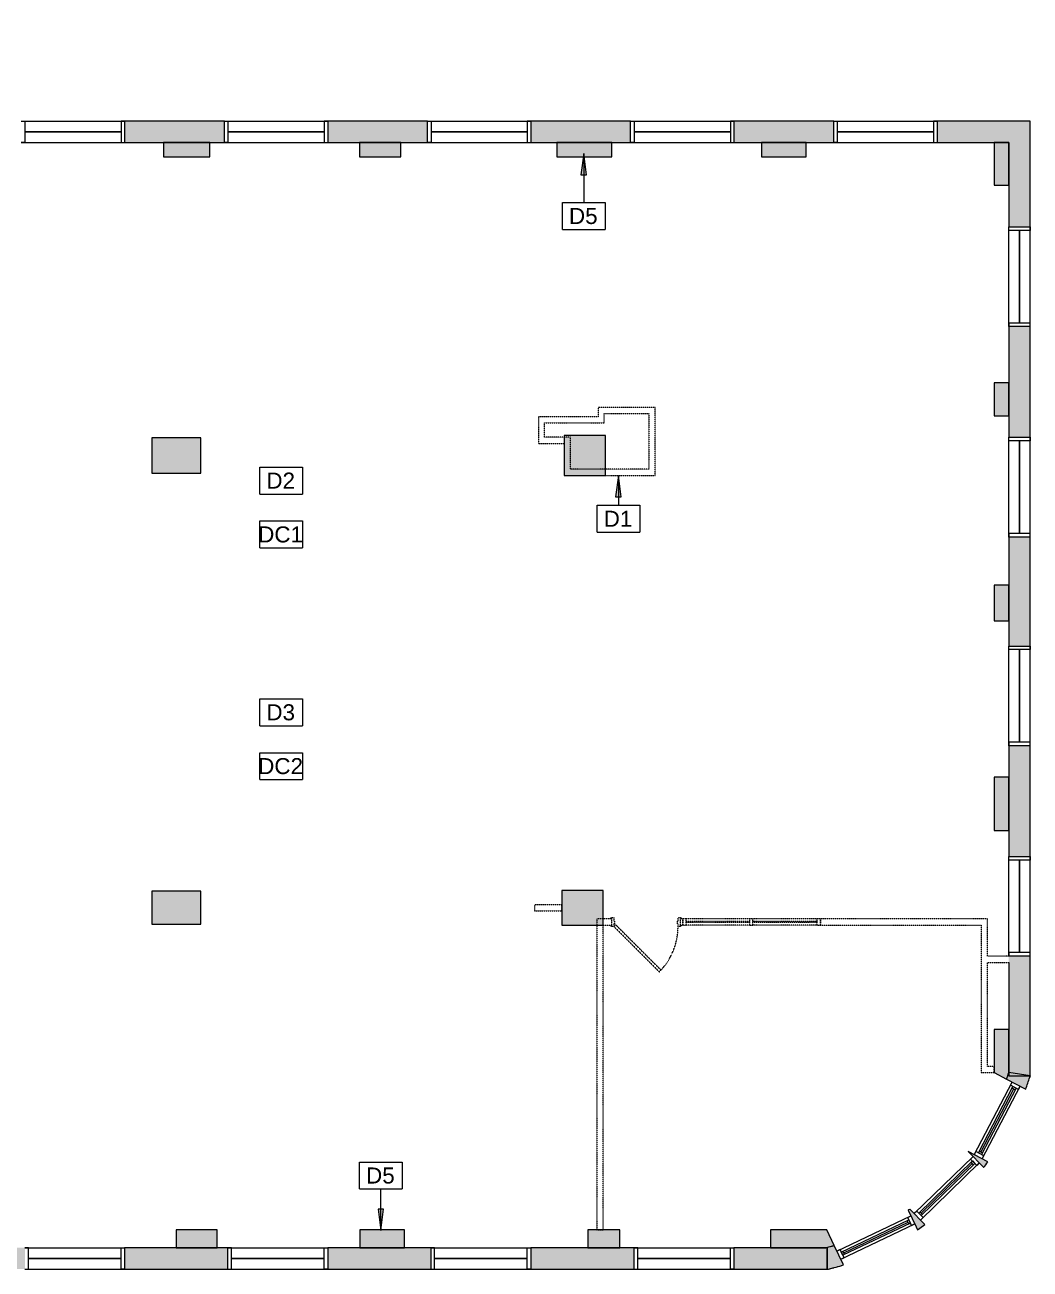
# Model space of a CAD drawing. Header units: inches. Extents: x 624 to 3032, y -334 to 1354.
# Drawn here: x 2467 to 3032, y 72 to 771 of the extents above; entities that cross this region are included whole.
import ezdxf

# ---------------------------------------------------------------- set-up
doc = ezdxf.new("R2010")
doc.units = ezdxf.units.IN
doc.header["$MEASUREMENT"] = 0
doc.linetypes.add('Demolished', pattern=[0.1875, 0.125, -0.0625])
for name, color, linetype, lineweight in [('1600 K ST 6th Floor-Clean-REVISED_dwg', 8, 'Continuous', 9), ('A-ANNO-KEYN', 231, 'Continuous', 9), ('A-COLS', 52, 'Continuous', 13), ('A-DOOR', 31, 'Continuous', 13), ('A-GLAZ-CURT', 52, 'Demolished', 9), ('A-GLAZ-CWMG', 51, 'Demolished', 9), ('A-Glaz-Exst', 7, 'Continuous', 9), ('A-WALL', 113, 'Continuous', 13), ('A-Wall-Exst', 7, 'Continuous', 9), ('A-WALL-PATT', 111, 'Continuous', 13), ('I-WALL', 2, 'Continuous', 13)]:
    doc.layers.add(name, color=color, linetype=linetype, lineweight=lineweight)
doc.styles.add('Arial', font='arial.ttf', dxfattribs={"height": 9})

# ---------------------------------------------------------------- blocks, each defined once
blk = doc.blocks.new('existing columns - existing columns-7228682-Level XX  DEMOLITION')
at = {"layer": 'A-COLS', "lineweight": 9}
h = blk.add_hatch(color=7, dxfattribs=at)
h.paths.add_polyline_path([(359.5, 264.85), (384.5, 264.85), (384.5, 284.85), (359.5, 284.85), (359.5, 267.05)], flags=0)
h.paths.add_polyline_path([(605.9, 265.1), (614.75, 265.1), (614.75, 284.6), (585.25, 284.6), (585.25, 265.1), (601.9, 265.1)], flags=0)
h.paths.add_polyline_path([(1273.33, 265.1), (1296.58, 265.1), (1296.58, 284.6), (1273.33, 284.6)], flags=0)
h.paths.add_polyline_path([(162.62, 265.35), (162.62, 284.85), (125.37, 284.85), (125.37, 265.35)], flags=0)
h.paths.add_polyline_path([(835.9, 265.6), (841.58, 265.6), (841.58, 284.1), (816.33, 284.1), (816.33, 265.6), (831.9, 265.6)], flags=0)
h.paths.add_polyline_path([(1043.14, 265.6), (1070.77, 265.6), (1070.77, 284.1), (1043.14, 284.1)], flags=0)
h.paths.add_polyline_path([(1274.69, 517.56), (1297.94, 517.56), (1297.94, 540.06), (1274.69, 540.06)], flags=0)
h.paths.add_polyline_path([(1070.77, 518.87), (1070.77, 538.75), (1043.14, 538.75), (1043.14, 518.87)], flags=0)
h.paths.add_polyline_path([(841.58, 520.1), (841.58, 538.22), (838.08, 534.72), (838.08, 538.22), (816.33, 538.22), (816.33, 520.1), (838.08, 520.1)], flags=0)
h.paths.add_polyline_path([(604.17, 520.1), (615, 520.1), (615, 539.97), (585, 539.97), (585, 520.1)], flags=0)
h.paths.add_polyline_path([(365.37, 522.37), (396.25, 522.37), (396.25, 540.6), (365.37, 540.6), (365.37, 524.1)], flags=0)
h.paths.add_polyline_path([(369, 759.02), (395, 759.02), (395, 770.52), (369, 770.52)], flags=0)
at = {"layer": 'A-COLS', "color": 8, "lineweight": 20}
for p, q in [((395, 770.52), (369, 770.52)), ((369, 770.52), (369, 759.02)), ((395, 759.02), (395, 770.52)), ((369, 759.02), (395, 759.02)), ((396.25, 540.6), (365.37, 540.6)), ((365.37, 540.6), (365.37, 522.37)), ((396.25, 522.37), (396.25, 540.6)), ((615, 539.97), (585, 539.97)), ((585, 539.97), (585, 520.1)), ((615, 520.1), (615, 539.97)), ((841.58, 538.22), (816.33, 538.22)), ((816.33, 538.22), (816.33, 520.1)), ((841.58, 520.1), (841.58, 538.22)), ((1070.77, 538.75), (1043.14, 538.75)), ((1043.14, 538.75), (1043.14, 518.87)), ((1070.77, 518.87), (1070.77, 538.75)), ((1297.94, 540.06), (1274.69, 540.06)), ((1274.69, 540.06), (1274.69, 517.56)), ((1297.94, 517.56), (1297.94, 540.06)), ((365.37, 522.37), (396.25, 522.37)), ((585, 520.1), (615, 520.1)), ((816.33, 520.1), (841.58, 520.1)), ((1043.14, 518.87), (1070.77, 518.87)), ((1274.69, 517.56), (1297.94, 517.56)), ((162.62, 284.85), (125.37, 284.85)), ((125.37, 284.85), (125.37, 265.35)), ((162.62, 265.35), (162.62, 284.85)), ((384.5, 284.85), (359.5, 284.85)), ((359.5, 284.85), (359.5, 264.85)), ((384.5, 264.85), (384.5, 284.85)), ((614.75, 284.6), (585.25, 284.6)), ((585.25, 284.6), (585.25, 265.1)), ((614.75, 265.1), (614.75, 284.6)), ((841.58, 284.1), (816.33, 284.1)), ((816.33, 284.1), (816.33, 265.6)), ((841.58, 265.6), (841.58, 284.1)), ((1070.77, 284.1), (1043.14, 284.1)), ((1043.14, 284.1), (1043.14, 265.6)), ((1070.77, 265.6), (1070.77, 284.1)), ((1296.58, 284.6), (1273.33, 284.6)), ((1273.33, 284.6), (1273.33, 265.1)), ((1296.58, 265.1), (1296.58, 284.6)), ((816.33, 265.6), (841.58, 265.6)), ((1043.14, 265.6), (1070.77, 265.6)), ((125.37, 265.35), (162.62, 265.35)), ((359.5, 264.85), (384.5, 264.85)), ((585.25, 265.1), (614.75, 265.1)), ((1273.33, 265.1), (1296.58, 265.1))]:
    blk.add_line(p, q, dxfattribs=at)
blk = doc.blocks.new('perimeter columns - perimeter columns-7228800-Level XX  DEMOLITION')
at = {"layer": 'A-COLS', "lineweight": 9}
h = blk.add_hatch(color=7, dxfattribs=at)
h.paths.add_polyline_path([(12, 84), (59, 84), (59, 94), (12, 94)], flags=0)
h.paths.add_polyline_path([(173, 84), (173, 94), (115, 94), (115, 84)], flags=0)
h.paths.add_polyline_path([(229, 84), (287, 84), (287, 94), (229, 94)], flags=0)
h.paths.add_polyline_path([(457, 84), (515, 84), (515, 94), (457, 94)], flags=0)
h.paths.add_polyline_path([(343, 84), (401, 84), (401, 94), (343, 94)], flags=0)
h.paths.add_polyline_path([(819.95, 84), (838.95, 84), (838.95, 94), (819.95, 94)], flags=0)
h.paths.add_polyline_path([(685, 84), (743.95, 84), (743.95, 94), (685, 94)], flags=0)
h.paths.add_polyline_path([(605.9, 84), (629, 84), (629, 94), (571, 94), (571, 84), (601.9, 84)], flags=0)
h.paths.add_polyline_path([(1079.95, 84), (1079.95, 94), (1056.95, 94), (1056.95, 84)], flags=0)
h.paths.add_polyline_path([(1159.95, 84), (1184.95, 84), (1184.95, 94), (1159.95, 94)], flags=0)
h.paths.add_polyline_path([(931.95, 84), (953.95, 84), (953.95, 94), (931.95, 94)], flags=0)
h.paths.add_polyline_path([(1390.51, 84), (1421.51, 84), (1426.24, 85.3), (1422.09, 94), (1390.51, 94)], flags=0)
h.paths.add_polyline_path([(1287.95, 84), (1305.95, 84), (1305.95, 94), (1287.95, 94)], flags=0)
h.paths.add_polyline_path([(1523.01, 178.61), (1524.2, 182.34), (1524.2, 206.47), (1515.95, 206.47), (1515.95, 182.29), (1519.44, 180.47)], flags=0)
h.paths.add_polyline_path([(1524.2, 318.22), (1524.2, 348.22), (1515.95, 348.22), (1515.95, 318.22)], flags=0)
h.paths.add_polyline_path([(1524.2, 436.04), (1524.2, 456.04), (1515.95, 456.04), (1515.95, 436.04)], flags=0)
h.paths.add_polyline_path([(1524.2, 551.04), (1524.2, 569.54), (1515.95, 569.54), (1515.95, 551.04)], flags=0)
h.paths.add_polyline_path([(1515.95, 680.5), (1524.2, 680.5), (1524.2, 704.5), (1515.95, 704.5)], flags=0)
h.paths.add_polyline_path([(547.9, 696.5), (574.9, 696.5), (574.9, 704.5), (560.9, 704.5), (560.9, 769.75), (547.9, 769.75), (547.9, 710.5)], flags=0)
h.paths.add_polyline_path([(815.2, 696.5), (833.7, 696.5), (833.7, 704.5), (815.2, 704.5)], flags=0)
h.paths.add_polyline_path([(952.2, 696.5), (952.2, 704.5), (932.2, 704.5), (932.2, 696.5)], flags=0)
h.paths.add_polyline_path([(739.8, 696.5), (739.8, 704.5), (722.81, 704.5), (722.81, 696.5)], flags=0)
h.paths.add_polyline_path([(1301.45, 696.5), (1301.45, 704.5), (1270.45, 704.5), (1270.45, 696.5), (1297.94, 696.5)], flags=0)
h.paths.add_polyline_path([(1182.95, 696.5), (1182.95, 704.5), (1159.7, 704.5), (1159.7, 696.5)], flags=0)
h.paths.add_polyline_path([(1385.45, 696.5), (1410.45, 696.5), (1410.45, 704.5), (1385.45, 704.5)], flags=0)
h.paths.add_polyline_path([(1075.7, 696.5), (1075.7, 704.5), (1049.7, 704.5), (1049.7, 696.5)], flags=0)
at = {"layer": 'A-COLS', "color": 8, "lineweight": 20}
for p, q in [((560.9, 769.75), (547.9, 769.75)), ((547.9, 769.75), (547.9, 696.5)), ((560.9, 704.5), (560.9, 769.75)), ((574.9, 704.5), (560.9, 704.5)), ((574.9, 696.5), (574.9, 704.5)), ((739.8, 704.5), (722.81, 704.5)), ((722.81, 704.5), (722.81, 696.5)), ((739.8, 696.5), (739.8, 704.5)), ((833.7, 704.5), (815.2, 704.5)), ((815.2, 704.5), (815.2, 696.5)), ((833.7, 696.5), (833.7, 704.5)), ((952.2, 704.5), (932.2, 704.5)), ((932.2, 704.5), (932.2, 696.5)), ((952.2, 696.5), (952.2, 704.5)), ((1075.7, 704.5), (1049.7, 704.5)), ((1049.7, 704.5), (1049.7, 696.5)), ((1075.7, 696.5), (1075.7, 704.5)), ((1182.95, 704.5), (1159.7, 704.5)), ((1159.7, 704.5), (1159.7, 696.5)), ((1182.95, 696.5), (1182.95, 704.5)), ((1301.45, 704.5), (1270.45, 704.5)), ((1270.45, 704.5), (1270.45, 696.5)), ((1301.45, 696.5), (1301.45, 704.5)), ((1410.45, 704.5), (1385.45, 704.5)), ((1385.45, 704.5), (1385.45, 696.5)), ((1410.45, 696.5), (1410.45, 704.5)), ((1515.95, 704.5), (1515.95, 680.5)), ((1524.2, 704.5), (1515.95, 704.5)), ((1524.2, 680.5), (1524.2, 704.5)), ((547.9, 696.5), (574.9, 696.5)), ((722.81, 696.5), (739.8, 696.5)), ((815.2, 696.5), (833.7, 696.5)), ((932.2, 696.5), (952.2, 696.5)), ((1049.7, 696.5), (1075.7, 696.5)), ((1159.7, 696.5), (1182.95, 696.5)), ((1270.45, 696.5), (1301.45, 696.5)), ((1385.45, 696.5), (1410.45, 696.5)), ((1515.95, 680.5), (1524.2, 680.5)), ((1524.2, 569.54), (1515.95, 569.54)), ((1515.95, 569.54), (1515.95, 551.04)), ((1524.2, 551.04), (1524.2, 569.54)), ((1515.95, 551.04), (1524.2, 551.04)), ((1524.2, 456.04), (1515.95, 456.04)), ((1515.95, 456.04), (1515.95, 436.04)), ((1524.2, 436.04), (1524.2, 456.04)), ((1515.95, 436.04), (1524.2, 436.04)), ((1524.2, 348.22), (1515.95, 348.22)), ((1515.95, 348.22), (1515.95, 318.22)), ((1524.2, 318.22), (1524.2, 348.22)), ((1515.95, 318.22), (1524.2, 318.22)), ((1524.2, 206.47), (1515.95, 206.47)), ((1515.95, 206.47), (1515.95, 182.29)), ((1524.2, 182.34), (1524.2, 206.47)), ((1515.95, 182.29), (1523.01, 178.61)), ((12, 94), (12, 84)), ((59, 94), (12, 94)), ((59, 84), (59, 94)), ((115, 94), (115, 84)), ((173, 94), (115, 94)), ((173, 84), (173, 94)), ((229, 94), (229, 84)), ((287, 94), (229, 94)), ((287, 84), (287, 94)), ((343, 94), (343, 84)), ((401, 94), (343, 94)), ((401, 84), (401, 94)), ((457, 94), (457, 84)), ((515, 94), (457, 94)), ((515, 84), (515, 94)), ((571, 94), (571, 84)), ((629, 94), (571, 94)), ((629, 84), (629, 94)), ((685, 94), (685, 84)), ((743.95, 94), (685, 94)), ((743.95, 84), (743.95, 94)), ((819.95, 94), (819.95, 84)), ((838.95, 94), (819.95, 94)), ((838.95, 84), (838.95, 94)), ((931.95, 94), (931.95, 84)), ((953.95, 94), (931.95, 94)), ((953.95, 84), (953.95, 94)), ((1056.95, 94), (1056.95, 84)), ((1079.95, 94), (1056.95, 94)), ((1079.95, 84), (1079.95, 94)), ((1159.95, 94), (1159.95, 84)), ((1184.95, 94), (1159.95, 94)), ((1184.95, 84), (1184.95, 94)), ((1287.95, 94), (1287.95, 84)), ((1305.95, 94), (1287.95, 94)), ((1305.95, 84), (1305.95, 94)), ((1422.09, 94), (1390.51, 94)), ((1390.51, 94), (1390.51, 84)), ((1426.24, 85.3), (1422.09, 94)), ((12, 84), (59, 84)), ((115, 84), (173, 84)), ((229, 84), (287, 84)), ((343, 84), (401, 84)), ((457, 84), (515, 84)), ((571, 84), (629, 84)), ((685, 84), (743.95, 84)), ((819.95, 84), (838.95, 84)), ((931.95, 84), (953.95, 84)), ((1056.95, 84), (1079.95, 84)), ((1159.95, 84), (1184.95, 84)), ((1287.95, 84), (1305.95, 84)), ((1390.51, 84), (1421.51, 84))]:
    blk.add_line(p, q, dxfattribs=at)
for start, end in [(341.54431, 343.0933), (284.43072, 286.36625)]:
    blk.add_arc((1385.34, 224.55), 145.13, start, end, dxfattribs=at)
blk = doc.blocks.new('Door - Single - Solid Door-7228970-Level XX  DEMOLITION')
at = {"layer": 'A-DOOR', "color": 10, "linetype": 'Demolished', "lineweight": 20}
for p, q in [((-15.63, 2.41), (-14.13, 2.41)), ((-15.63, 1.66), (-15.63, 2.41)), ((-14.13, 2.41), (-14.13, 0.41)), ((-14.13, 0.41), (-13.63, 0.41)), ((-13.63, 0.41), (-13.63, -1.09)), ((21.62, 0.41), (22.12, 0.41)), ((21.62, -1.09), (21.62, 0.41)), ((22.12, 2.41), (23.62, 2.41)), ((22.12, 0.41), (22.12, 2.41)), ((23.62, 2.41), (23.62, 1.66)), ((-15.63, -2.59), (-15.63, -1.84)), ((-14.13, -2.59), (-15.63, -2.59)), ((-14.13, -1.09), (-14.13, -2.59)), ((-13.63, -1.09), (-14.13, -1.09)), ((-13.03, -1.62), (-14.01, -2.59)), ((-14.01, -2.59), (11.45, -28.04)), ((12.42, -27.07), (-13.03, -1.62)), ((22.12, -1.09), (21.62, -1.09)), ((22.12, -2.59), (22.12, -1.09)), ((23.62, -2.59), (22.12, -2.59)), ((23.62, -1.84), (23.62, -2.59)), ((11.45, -28.04), (12.42, -27.07))]:
    blk.add_line(p, q, dxfattribs=at)
at = {"layer": 'A-DOOR', "color": 7, "linetype": 'Demolished', "lineweight": 9}
blk.add_arc((-14.01, -2.59), 36, 315, 0.5, dxfattribs=at)
blk = doc.blocks.new('System Panel - Glazed-7228978-Level XX  DEMOLITION')
at = {"layer": 'A-GLAZ-CURT', "color": 10, "lineweight": 20}
for p, q in [((17.71875, 0.375), (-17.71875, 0.375)), ((-17.71875, 0.375), (-17.71875, -0.125)), ((17.71875, -0.125), (17.71875, 0.375)), ((-17.71875, -0.125), (17.71875, -0.125))]:
    blk.add_line(p, q, dxfattribs=at)
blk = doc.blocks.new('System Panel - Glazed-7228979-Level XX  DEMOLITION')
at = {"layer": 'A-GLAZ-CURT', "color": 10, "lineweight": 20}
for p, q in [((17.98, 0.37), (-17.98, 0.37)), ((-17.98, 0.37), (-17.98, -0.13)), ((17.98, -0.13), (17.98, 0.37)), ((-17.98, -0.13), (17.98, -0.13))]:
    blk.add_line(p, q, dxfattribs=at)
blk = doc.blocks.new('Rectangular Mullion - 2_ x 3 1_2_ rectangular-7228980-Level XX  DEMOLITION')
at = {"layer": 'A-GLAZ-CWMG', "color": 10, "lineweight": 20}
for p, q in [((0, 1.75), (-2, 1.75)), ((-2, 1.75), (-2, -1.75)), ((0, -1.75), (0, 1.75)), ((-2, -1.75), (0, -1.75))]:
    blk.add_line(p, q, dxfattribs=at)
blk = doc.blocks.new('Rectangular Mullion - 2_ x 3 1_2_ rectangular-7228982-Level XX  DEMOLITION')
at = {"layer": 'A-GLAZ-CWMG', "color": 10, "lineweight": 20}
for p, q in [((-2, 1.75), (0, 1.75)), ((-2, -1.75), (-2, 1.75)), ((0, 1.75), (0, -1.75)), ((0, -1.75), (-2, -1.75))]:
    blk.add_line(p, q, dxfattribs=at)
blk = doc.blocks.new('Rectangular Mullion - 2_ x 3 1_2_ rectangular-7228983-Level XX  DEMOLITION')
at = {"layer": 'A-GLAZ-CWMG', "color": 7}
for p, q in [((1378.62, 268.6), (1343.19, 268.6)), ((1378.62, 265.1), (1343.19, 265.1))]:
    blk.add_line(p, q, dxfattribs=at)
blk = doc.blocks.new('Rectangular Mullion - 2_ x 3 1_2_ rectangular-7228984-Level XX  DEMOLITION')
at = {"layer": 'A-GLAZ-CWMG', "color": 10, "lineweight": 20}
for p, q in [((-1, 1.75), (1, 1.75)), ((-1, -1.75), (-1, 1.75)), ((1, 1.75), (1, -1.75)), ((1, -1.75), (-1, -1.75))]:
    blk.add_line(p, q, dxfattribs=at)
blk = doc.blocks.new('Rectangular Mullion - 2_ x 3 1_2_ rectangular-7228985-Level XX  DEMOLITION')
at = {"layer": 'A-GLAZ-CWMG', "color": 7}
for p, q in [((1416.58, 268.6), (1380.62, 268.6)), ((1416.58, 265.1), (1380.62, 265.1))]:
    blk.add_line(p, q, dxfattribs=at)
blk = doc.blocks.new('SMALL PIECES - SMALL PIECES-7432454-Level XX  DEMOLITION')
at = {"layer": 'A-WALL', "lineweight": 9}
h = blk.add_hatch(color=7, dxfattribs=at)
h.paths.add_polyline_path([(1422.19, 72), (1423, 72), (1427.25, 73.11), (1431.46, 74.34), (1426.24, 85.3), (1422.19, 84.18), (1422.19, 73.11)], flags=0)
h.paths.add_polyline_path([(1472.99, 94.13), (1477.13, 97.01), (1468.67, 105.73), (1467.76, 105.09), (1472.2, 95.77)], flags=0)
h.paths.add_polyline_path([(1510.13, 129.06), (1512.48, 132.21), (1501.5, 137.94)], flags=0)
h.paths.add_polyline_path([(1533.77, 172.99), (1534.9, 176.36), (1536.2, 180.6), (1524.2, 180.6), (1524.18, 182.29), (1523.01, 178.61), (1527.32, 176.36)], flags=0)
at = {"layer": 'A-WALL', "color": 8, "lineweight": 20}
for p, q in [((1536.2, 180.6), (1524.2, 182.34)), ((1523.01, 178.61), (1533.77, 172.99)), ((1535.95, 179.75), (1536.2, 180.6)), ((1512.48, 132.21), (1501.5, 137.94)), ((1501.5, 137.94), (1510.13, 129.06)), ((1467.76, 105.09), (1472.2, 95.77)), ((1477.13, 97.01), (1468.67, 105.73)), ((1472.2, 95.77), (1472.99, 94.13)), ((1472.99, 94.13), (1477.13, 97.01)), ((1422.19, 84.18), (1422.19, 72)), ((1431.46, 74.34), (1426.24, 85.3)), ((1422.19, 72), (1423, 72))]:
    blk.add_line(p, q, dxfattribs=at)
for radius, start, end in [(145.13, 341.54431, 343.0933), (157.13, 340.84265, 343.43471), (157.13, 322.57527, 324.00871), (145.13, 304.60351, 305.03967), (145.13, 284.70828, 286.36625), (157.13, 283.86592, 287.0679)]:
    blk.add_arc((1385.34, 224.55), radius, start, end, dxfattribs=at)
blk = doc.blocks.new('1600 K ST 6th Floor-Clean-REVISED_dwg-7023626-Level XX  DEMOLITION')
at = {"layer": 'A-Glaz-Exst'}
for p, q in [((969.95, 716.5), (1027.95, 716.5)), ((1083.95, 716.5), (1141.95, 716.5)), ((1197.95, 716.5), (1255.95, 716.5)), ((1311.95, 716.5), (1369.95, 716.5)), ((1425.95, 716.5), (1483.95, 716.5)), ((971.95, 704.5), (969.95, 704.5)), ((969.95, 704.5), (1027.95, 704.5)), ((1025.95, 704.5), (1027.95, 704.5)), ((1085.95, 704.5), (1083.95, 704.5)), ((1083.95, 704.5), (1141.95, 704.5)), ((1139.95, 704.5), (1141.95, 704.5)), ((1199.95, 704.5), (1197.95, 704.5)), ((1197.95, 704.5), (1255.95, 704.5)), ((1253.95, 704.5), (1255.95, 704.5)), ((1313.95, 704.5), (1311.95, 704.5)), ((1311.95, 704.5), (1369.95, 704.5)), ((1367.95, 704.5), (1369.95, 704.5)), ((1427.95, 704.5), (1425.95, 704.5)), ((1425.95, 704.5), (1483.95, 704.5)), ((1481.95, 704.5), (1483.95, 704.5)), ((1524.2, 655.12), (1524.2, 657.12)), ((1524.2, 601.12), (1524.2, 657.12)), ((1536.2, 601.12), (1536.2, 657.12)), ((1524.2, 603.12), (1524.2, 601.12)), ((1524.2, 537), (1524.2, 539)), ((1524.2, 483), (1524.2, 539)), ((1536.2, 483), (1536.2, 539)), ((1524.2, 485), (1524.2, 483)), ((1524.2, 419.8), (1524.2, 421.8)), ((1524.2, 365.8), (1524.2, 421.8)), ((1536.2, 365.8), (1536.2, 421.8)), ((1524.2, 367.8), (1524.2, 365.8)), ((1524.2, 301.68), (1524.2, 303.68)), ((1524.2, 247.68), (1524.2, 303.68)), ((1536.2, 247.68), (1536.2, 303.68)), ((1524.2, 249.68), (1524.2, 247.68)), ((1504.88, 136.18), (1526.18, 176.95)), ((1509.31, 133.86), (1530.61, 174.64)), ((1525.25, 175.18), (1526.18, 176.95)), ((1508.49, 137.68), (1527, 173.14)), ((1527.89, 172.67), (1526.12, 173.6)), ((1471.16, 103.16), (1504.16, 135.21)), ((1502.72, 133.81), (1504.16, 135.21)), ((1505.81, 137.95), (1504.88, 136.18)), ((1509.37, 137.22), (1507.6, 138.14)), ((1474.64, 99.57), (1507.64, 131.62)), ((1475.05, 103.46), (1503.75, 131.32)), ((1504.44, 130.61), (1503.05, 132.04)), ((1427.77, 82.08), (1469.3, 101.87)), ((1431.56, 81.11), (1467.67, 98.32)), ((1468.1, 97.42), (1467.24, 99.22)), ((1467.49, 101.01), (1469.3, 101.87)), ((1472.59, 104.55), (1471.16, 103.16)), ((1475.75, 102.74), (1474.35, 104.18)), ((1429.93, 77.56), (1471.45, 97.35)), ((973.95, 84), (971.95, 84)), ((971.95, 84), (1027.95, 84)), ((1025.95, 84), (1027.95, 84)), ((1087.95, 84), (1085.95, 84)), ((1085.95, 84), (1141.95, 84)), ((1139.95, 84), (1141.95, 84)), ((1201.95, 84), (1199.95, 84)), ((1199.95, 84), (1255.95, 84)), ((1253.95, 84), (1255.95, 84)), ((1315.95, 84), (1313.95, 84)), ((1313.95, 84), (1369.95, 84)), ((1367.95, 84), (1369.95, 84)), ((1429.58, 82.94), (1427.77, 82.08)), ((1431.99, 80.21), (1431.13, 82.01)), ((971.95, 72), (1027.95, 72)), ((1085.95, 72), (1141.95, 72)), ((1199.95, 72), (1255.95, 72)), ((1313.95, 72), (1369.95, 72))]:
    blk.add_line(p, q, dxfattribs=at)
at = {"layer": 'A-Glaz-Exst', "flags": 128}
for points in [[(969.95, 716.5), (971.95, 716.5), (971.95, 704.5)], [(1027.95, 716.5), (1025.95, 716.5), (1025.95, 704.5)], [(1083.95, 716.5), (1085.95, 716.5), (1085.95, 704.5)], [(1141.95, 716.5), (1139.95, 716.5), (1139.95, 704.5)], [(1197.95, 716.5), (1199.95, 716.5), (1199.95, 704.5)], [(1255.95, 716.5), (1253.95, 716.5), (1253.95, 704.5)], [(1311.95, 716.5), (1313.95, 716.5), (1313.95, 704.5)], [(1369.95, 716.5), (1367.95, 716.5), (1367.95, 704.5)], [(1425.95, 716.5), (1427.95, 716.5), (1427.95, 704.5)], [(1483.95, 716.5), (1481.95, 716.5), (1481.95, 704.5)], [(1025.95, 710.5), (1025.95, 710.5), (971.96, 710.5), (971.95, 710.5), (1025.95, 710.5), (1025.95, 710.5), (971.95, 710.5), (971.95, 710.5)], [(1139.95, 710.5), (1139.95, 710.5), (1085.96, 710.5), (1085.95, 710.5), (1139.95, 710.5), (1139.95, 710.5), (1085.95, 710.5), (1085.95, 710.5)], [(1199.95, 710.5), (1199.95, 710.5), (1253.95, 710.5), (1253.95, 710.5), (1199.95, 710.5), (1199.96, 710.5), (1253.95, 710.5)], [(1313.95, 710.5), (1313.95, 710.5), (1367.95, 710.5), (1367.95, 710.5), (1313.95, 710.5), (1313.96, 710.5), (1367.95, 710.5)], [(1481.95, 710.5), (1481.95, 710.5), (1427.96, 710.5), (1427.95, 710.5), (1481.95, 710.5), (1481.95, 710.5), (1427.95, 710.5), (1427.95, 710.5)], [(1536.2, 657.12), (1536.2, 655.12), (1524.2, 655.12)], [(1530.2, 603.12), (1530.2, 603.12), (1530.2, 655.12), (1530.2, 655.12), (1530.2, 603.12), (1530.2, 603.13), (1530.2, 655.12)], [(1536.2, 601.12), (1536.2, 603.12), (1524.2, 603.12)], [(1536.2, 539), (1536.2, 537), (1524.2, 537)], [(1530.2, 537), (1530.2, 537), (1530.2, 485)], [(1530.2, 485), (1530.2, 537), (1530.2, 537), (1530.2, 485), (1530.2, 485)], [(1536.2, 483), (1536.2, 485), (1524.2, 485)], [(1536.2, 421.8), (1536.2, 419.8), (1524.2, 419.8)], [(1530.2, 419.8), (1530.2, 419.8), (1530.2, 367.8), (1530.2, 367.8), (1530.2, 419.8), (1530.2, 419.8), (1530.2, 367.8), (1530.2, 367.8)], [(1536.2, 365.8), (1536.2, 367.8), (1524.2, 367.8)], [(1536.2, 303.68), (1536.2, 301.68), (1524.2, 301.68)], [(1530.2, 249.68), (1530.2, 249.68), (1530.2, 301.68)], [(1530.2, 301.68), (1530.2, 249.68), (1530.2, 249.68), (1530.2, 301.68)], [(1536.2, 247.68), (1536.2, 249.68), (1524.2, 249.68)], [(1530.61, 174.64), (1529.68, 172.87), (1525.25, 175.18)], [(1507.64, 131.62), (1506.21, 130.23), (1502.72, 133.81)], [(1509.31, 133.86), (1510.24, 135.64), (1505.81, 137.95)], [(1471.45, 97.35), (1469.64, 96.49), (1467.49, 101.01)], [(1474.64, 99.57), (1476.08, 100.97), (1472.59, 104.55)], [(971.95, 72), (973.95, 72), (973.95, 84)], [(1027.95, 72), (1025.95, 72), (1025.95, 84)], [(1085.95, 72), (1087.95, 72), (1087.95, 84)], [(1141.95, 72), (1139.95, 72), (1139.95, 84)], [(1199.95, 72), (1201.95, 72), (1201.95, 84)], [(1255.95, 72), (1253.95, 72), (1253.95, 84)], [(1313.95, 72), (1315.95, 72), (1315.95, 84)], [(1369.95, 72), (1367.95, 72), (1367.95, 84)], [(1025.95, 78), (1025.95, 78), (973.96, 78), (973.95, 78), (1025.95, 78), (1025.95, 78), (973.95, 78), (973.95, 78)], [(1139.95, 78), (1139.95, 78), (1087.96, 78), (1087.95, 78), (1139.95, 78), (1139.95, 78), (1087.95, 78), (1087.95, 78)], [(1201.95, 78), (1201.95, 78), (1253.95, 78), (1253.95, 78), (1201.95, 78), (1201.96, 78), (1253.95, 78)], [(1315.95, 78), (1315.95, 78), (1367.95, 78), (1367.95, 78), (1315.95, 78), (1315.96, 78), (1367.95, 78)], [(1429.93, 77.56), (1431.73, 78.42), (1429.58, 82.94)]]:
    blk.add_lwpolyline(points, dxfattribs=at)
for points in [[(1508.91, 136.33), (1507.14, 137.26), (1526.58, 174.49), (1528.35, 173.56)], [(1475.03, 102.04), (1473.64, 103.48), (1503.77, 132.74), (1505.16, 131.3)], [(1431.09, 79.78), (1430.23, 81.58), (1468.14, 99.65), (1469, 97.85)]]:
    blk.add_lwpolyline(points, close=True, dxfattribs=at)
at = {"layer": 'A-Wall-Exst'}
for p, q in [((1535.95, 179.75), (1536.2, 180.59)), ((1423.01, 72), (1423.73, 72.18))]:
    blk.add_line(p, q, dxfattribs=at)
for start, end in [(303.90185, 305.74133), (284.13987, 285.02457), (285.53203, 287.0679)]:
    blk.add_arc((1385.34, 224.55), 157.13, start, end, dxfattribs=at)
at = {"layer": 'A-WALL-PATT', "color": 7, "lineweight": 9}
for p, q in [((1536.2, 180.59), (1535.95, 179.75)), ((1423.73, 72.18), (1424.24, 72.32))]:
    blk.add_line(p, q, dxfattribs=at)
blk = doc.blocks.new('Keynote Tag - Keynote Number - Boxed-135510-Level XX  DEMOLITION')
at = {"layer": 'A-ANNO-KEYN'}
for p, q in [((-0.125, -0.0792), (-0.125, 0.0781)), ((-0.125, 0.0781), (0.125, 0.0781)), ((0.125, 0.0781), (0.125, -0.0792)), ((-0.125, -0.0792), (0.125, -0.0792))]:
    blk.add_line(p, q, dxfattribs=at)

msp = doc.modelspace()

# ---------------------------------------------------------------- hatches: boundary and pattern name
at = {"layer": 'A-ANNO-KEYN'}
for points in [[(2780.96, 698.32), (2779.38, 686.32), (2782.54, 686.32)], [(2800.45, 517.62), (2798.87, 505.62), (2802.03, 505.62)], [(2667.06, 93.62), (2668.64, 105.62), (2665.48, 105.62)]]:
    msp.add_hatch(color=256, dxfattribs=at).paths.add_polyline_path(points, flags=0)
at = {"layer": 'A-WALL-PATT', "lineweight": 9}
for points in [[(2579.27, 704.5), (2579.27, 716.5), (2523.27, 716.5), (2523.27, 704.5)], [(2693.27, 704.5), (2693.27, 716.5), (2637.27, 716.5), (2637.27, 704.5)], [(2760.94, 704.5), (2807.27, 704.5), (2807.27, 716.5), (2751.27, 716.5), (2751.27, 704.5)], [(2921.27, 704.5), (2921.27, 716.5), (2865.27, 716.5), (2865.27, 704.5)], [(3031.52, 704.5), (3031.52, 716.5), (2979.27, 716.5), (2979.27, 704.5), (3019.52, 704.5)], [(3031.52, 657.12), (3031.52, 704.5), (3019.52, 704.5), (3019.52, 657.12)], [(3031.52, 539), (3031.52, 601.12), (3019.52, 601.12), (3019.52, 539)], [(3019.52, 421.8), (3031.52, 421.8), (3031.52, 483), (3019.52, 483), (3019.52, 424.09)], [(3031.52, 303.68), (3031.52, 365.8), (3019.52, 365.8), (3019.52, 303.68)], [(3019.52, 180.6), (3031.52, 180.6), (3031.52, 247.68), (3019.52, 247.68), (3019.52, 244.18)], [(2414.69, 72), (2467.27, 72), (2467.27, 84), (2409.27, 84), (2409.27, 72)], [(2581.27, 72), (2581.27, 84), (2523.27, 84), (2523.27, 72)], [(2695.27, 72), (2695.27, 84), (2637.27, 84), (2637.27, 72)], [(2809.27, 72), (2809.27, 84), (2751.27, 84), (2751.27, 72)], [(2917.51, 72), (2917.51, 84), (2865.27, 84), (2865.27, 72)]]:
    msp.add_hatch(color=7, dxfattribs=at).paths.add_polyline_path(points, flags=0)

# ---------------------------------------------------------------- linework, layer by layer
at = {"layer": 'A-ANNO-KEYN'}
for p, q in [((2780.96, 698.32), (2779.38, 686.32)), ((2782.54, 686.32), (2780.96, 698.32)), ((2780.96, 698.32), (2780.96, 670.78)), ((2779.38, 686.32), (2782.54, 686.32)), ((2800.45, 517.62), (2798.87, 505.62)), ((2802.03, 505.62), (2800.45, 517.62)), ((2800.45, 517.62), (2800.45, 500.81)), ((2798.87, 505.62), (2802.03, 505.62)), ((2667.06, 93.62), (2667.06, 117)), ((2668.64, 105.62), (2665.48, 105.62)), ((2665.48, 105.62), (2667.06, 93.62)), ((2667.06, 93.62), (2668.64, 105.62))]:
    msp.add_line(p, q, dxfattribs=at)
at = {"layer": 'A-WALL', "color": 8, "lineweight": 20}
for p, q in [((2579.27, 716.5), (2523.27, 716.5)), ((2523.27, 716.5), (2523.27, 704.5)), ((2579.27, 704.5), (2579.27, 716.5)), ((2693.27, 716.5), (2637.27, 716.5)), ((2637.27, 716.5), (2637.27, 704.5)), ((2693.27, 704.5), (2693.27, 716.5)), ((2807.27, 716.5), (2751.27, 716.5)), ((2751.27, 716.5), (2751.27, 704.5)), ((2807.27, 704.5), (2807.27, 716.5)), ((2921.27, 716.5), (2865.27, 716.5)), ((2865.27, 716.5), (2865.27, 704.5)), ((2921.27, 704.5), (2921.27, 716.5)), ((3031.52, 716.5), (2979.27, 716.5)), ((2979.27, 716.5), (2979.27, 704.5)), ((3031.52, 657.12), (3031.52, 716.5)), ((2523.27, 704.5), (2579.27, 704.5)), ((2637.27, 704.5), (2693.27, 704.5)), ((2751.27, 704.5), (2807.27, 704.5)), ((2865.27, 704.5), (2921.27, 704.5)), ((2979.27, 704.5), (3019.52, 704.5)), ((3019.52, 704.5), (3019.52, 657.12)), ((3019.52, 657.12), (3031.52, 657.12)), ((3019.52, 601.12), (3019.52, 539)), ((3031.52, 601.12), (3019.52, 601.12)), ((3031.52, 539), (3031.52, 601.12)), ((3019.52, 539), (3031.52, 539)), ((3019.52, 483), (3019.52, 421.8)), ((3031.52, 483), (3019.52, 483)), ((3031.52, 421.8), (3031.52, 483)), ((3019.52, 421.8), (3031.52, 421.8)), ((3019.52, 365.8), (3019.52, 303.68)), ((3031.52, 365.8), (3019.52, 365.8)), ((3031.52, 303.68), (3031.52, 365.8)), ((3019.52, 303.68), (3031.52, 303.68)), ((3031.52, 247.68), (3019.52, 247.68)), ((3031.52, 180.6), (3031.52, 247.68)), ((3019.52, 244.18), (3019.52, 180.6)), ((3019.52, 180.6), (3031.52, 180.6)), ((2581.27, 84), (2523.27, 84)), ((2523.27, 84), (2523.27, 72)), ((2581.27, 72), (2581.27, 84)), ((2695.27, 84), (2637.27, 84)), ((2637.27, 84), (2637.27, 72)), ((2695.27, 72), (2695.27, 84)), ((2809.27, 84), (2751.27, 84)), ((2751.27, 84), (2751.27, 72)), ((2809.27, 72), (2809.27, 84)), ((2917.51, 84), (2865.27, 84)), ((2865.27, 84), (2865.27, 72)), ((2917.51, 72), (2917.51, 84)), ((2523.27, 72), (2581.27, 72)), ((2637.27, 72), (2695.27, 72)), ((2751.27, 72), (2809.27, 72)), ((2865.27, 72), (2917.51, 72))]:
    msp.add_line(p, q, dxfattribs=at)
at = {"layer": 'I-WALL', "color": 10, "linetype": 'Demolished', "lineweight": 20}
for p, q in [((2821, 555.81), (2789, 555.81)), ((2789, 555.81), (2789, 550.56)), ((2792.5, 552.31), (2817.5, 552.31)), ((2792.5, 547.06), (2792.5, 552.31)), ((2817.5, 552.31), (2817.5, 521.06)), ((2821, 517.56), (2821, 555.81)), ((2789, 550.56), (2755.5, 550.56)), ((2755.5, 550.56), (2755.5, 535.56)), ((2759, 547.06), (2792.5, 547.06)), ((2759, 539.06), (2759, 547.06)), ((2773.5, 539.06), (2759, 539.06)), ((2773.5, 521.06), (2773.5, 539.06)), ((2755.5, 535.56), (2770, 535.56)), ((2770, 535.56), (2770, 517.56)), ((2770, 517.56), (2821, 517.56)), ((2817.5, 521.06), (2773.5, 521.06)), ((2768.64, 276.6), (2753.33, 276.6)), ((2753.33, 276.6), (2753.33, 273.1)), ((2753.33, 273.1), (2768.64, 273.1)), ((2768.64, 273.1), (2768.64, 276.6)), ((2796.64, 268.6), (2788.39, 268.6)), ((2788.39, 268.6), (2788.39, 94)), ((2796.64, 265.1), (2796.64, 268.6)), ((2836.5, 268.6), (2835.14, 268.6)), ((2835.14, 268.6), (2835.14, 265.1)), ((2836.5, 265.1), (2836.5, 268.6)), ((3007.52, 268.6), (2913.89, 268.6)), ((2913.89, 268.6), (2913.89, 265.1)), ((3007.52, 247.68), (3007.52, 268.6)), ((2791.89, 265.1), (2796.64, 265.1)), ((2791.89, 94), (2791.89, 265.1)), ((2835.14, 265.1), (2836.5, 265.1)), ((2913.89, 265.1), (3004.02, 265.1)), ((3004.02, 265.1), (3004.02, 182.29)), ((3019.52, 247.68), (3007.52, 247.68)), ((3007.52, 244.18), (3019.52, 244.18)), ((3007.52, 185.79), (3007.52, 244.18)), ((3004.02, 182.29), (3011.27, 182.29)), ((3011.27, 185.79), (3007.52, 185.79)), ((3011.27, 182.29), (3011.27, 185.79)), ((2788.39, 94), (2791.89, 94))]:
    msp.add_line(p, q, dxfattribs=at)

# ---------------------------------------------------------------- block references
at = {"layer": '1600 K ST 6th Floor-Clean-REVISED_dwg', "color": 7}
msp.add_blockref('1600 K ST 6th Floor-Clean-REVISED_dwg-7023626-Level XX  DEMOLITION', (1495.32, 0), dxfattribs=at)
at = {"layer": 'A-ANNO-KEYN', "xscale": 95.99999999999994, "yscale": 95.99999999999994, "zscale": 95.99999999999994}
for p in [(2780.96, 663.28), (2611.11, 514.73), (2800.45, 493.31), (2611.11, 484.51), (2611.11, 384.66), (2611.11, 354.44), (2667.06, 124.61)]:
    msp.add_blockref('Keynote Tag - Keynote Number - Boxed-135510-Level XX  DEMOLITION', p, dxfattribs=at)
at = {"layer": 'A-COLS', "lineweight": 9}
for name in ['perimeter columns - perimeter columns-7228800-Level XX  DEMOLITION', 'existing columns - existing columns-7228682-Level XX  DEMOLITION']:
    msp.add_blockref(name, (1495.32, 0), dxfattribs=at)
at = {"layer": 'A-DOOR', "color": 7, "linetype": 'Demolished', "lineweight": 9}
msp.add_blockref('Door - Single - Solid Door-7228970-Level XX  DEMOLITION', (2811.9, 266.94), dxfattribs=at)
at = {"layer": 'A-GLAZ-CURT', "color": 7}
for name, p in [('System Panel - Glazed-7228978-Level XX  DEMOLITION', (2856.22, 266.85)), ('System Panel - Glazed-7228979-Level XX  DEMOLITION', (2893.92, 266.85))]:
    msp.add_blockref(name, p, dxfattribs=at)
at = {"layer": 'A-GLAZ-CWMG', "color": 7, "rotation": 180}
msp.add_blockref('Rectangular Mullion - 2_ x 3 1_2_ rectangular-7228980-Level XX  DEMOLITION', (2836.5, 266.85), dxfattribs=at)
at = {"layer": 'A-GLAZ-CWMG', "color": 7}
for name in ['Rectangular Mullion - 2_ x 3 1_2_ rectangular-7228983-Level XX  DEMOLITION', 'Rectangular Mullion - 2_ x 3 1_2_ rectangular-7228985-Level XX  DEMOLITION']:
    msp.add_blockref(name, (1495.32, 0), dxfattribs=at)
at = {"layer": 'A-GLAZ-CWMG', "color": 7, "extrusion": (0, 0, -1), "rotation": 180}
for name, p in [('Rectangular Mullion - 2_ x 3 1_2_ rectangular-7228984-Level XX  DEMOLITION', (-2874.94, 266.85)), ('Rectangular Mullion - 2_ x 3 1_2_ rectangular-7228982-Level XX  DEMOLITION', (-2913.89, 266.85))]:
    msp.add_blockref(name, p, dxfattribs=at)
at = {"layer": 'A-WALL', "lineweight": 9}
msp.add_blockref('SMALL PIECES - SMALL PIECES-7432454-Level XX  DEMOLITION', (1495.32, 0), dxfattribs=at)

# ---------------------------------------------------------------- texts
at = {"layer": 'A-ANNO-KEYN', "char_height": 9, "attachment_point": 1, "style": 'Arial'}
for s, insert, width in [('D5', (2772.67, 667.74), 19.695), ('D2', (2602.83, 519.18), 19.695), ('D1', (2792.16, 497.76), 19.695), ('DC1', (2598.22, 488.97), 30.906), ('D3', (2602.83, 389.11), 19.695), ('DC2', (2598.22, 358.9), 30.906), ('D5', (2658.78, 129.06), 19.695)]:
    msp.add_mtext(s, dxfattribs=dict(at, insert=insert, width=width))

doc.saveas('drawing.dxf')
